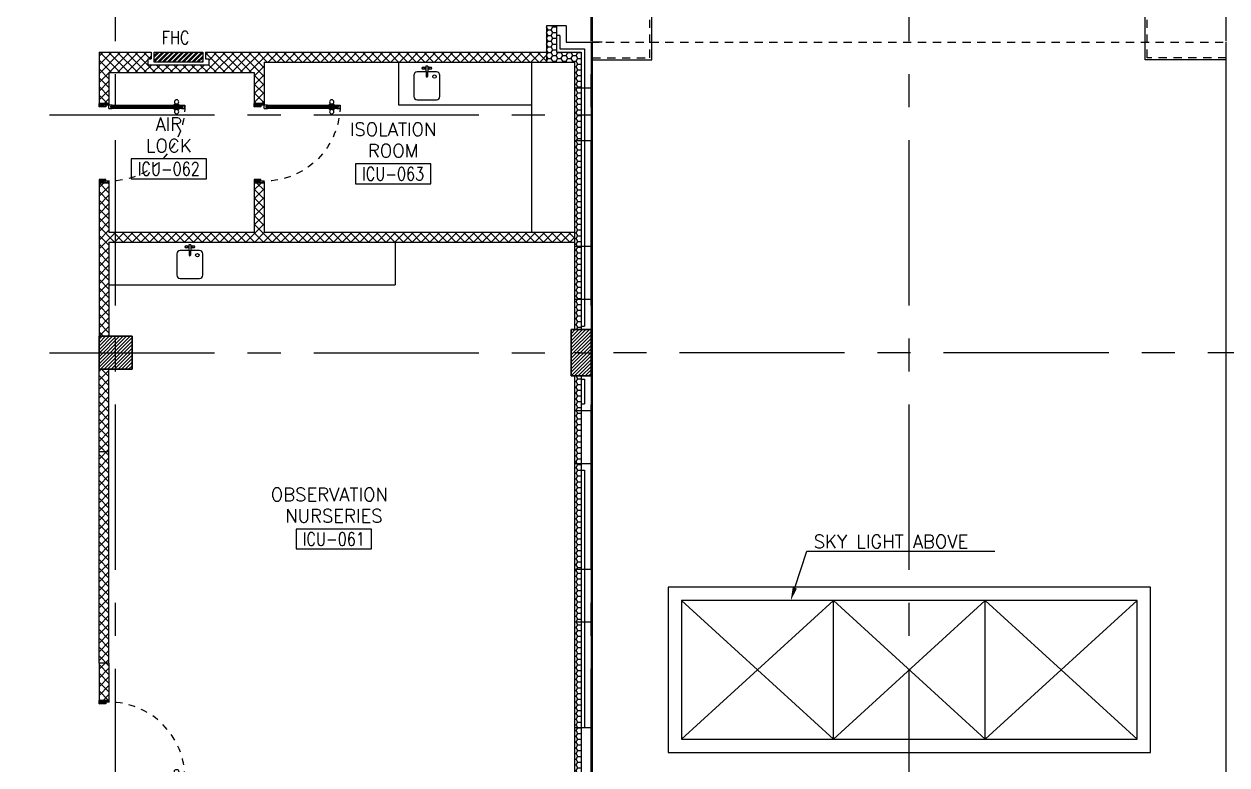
# Model space of a CAD drawing. Extents: x 276011.4 to 276105.3, y 57291.9 to 57371.4.
# Drawn here: x 276044.19 to 276062.41, y 57336.94 to 57348.16 of the extents above; entities that cross this region are included whole.
import ezdxf
from ezdxf.enums import TextEntityAlignment as Align

# ---------------------------------------------------------------- set-up
doc = ezdxf.new("R2010")
doc.units = 0
doc.header["$MEASUREMENT"] = 0
for name, pattern in [('CENTERX2', [4, 2.5, -0.5, 0.5, -0.5]), ('HIDDEN', [0.375, 0.25, -0.125]), ('HIDDEN2', [0.1875, 0.125, -0.0625])]:
    doc.linetypes.add(name, pattern=pattern)
doc.layers.get('0').update_dxf_attribs({"linetype": 'CONTINUOUS'})
for name, color, linetype in [('AXES', 11, 'CENTERX2'), ('COL', 5, 'CONTINUOUS'), ('DOOR', 7, 'CONTINUOUS'), ('FHC', 2, 'CONTINUOUS'), ('HAT', 8, 'CONTINUOUS'), ('HIDDEN', 9, 'HIDDEN2'), ('INSUL', 4, 'CONTINUOUS'), ('NON-MEDICAL', 5, 'CONTINUOUS'), ('RM-BOX', 4, 'CONTINUOUS'), ('RM-IND', 5, 'CONTINUOUS'), ('RM-NAME', 2, 'CONTINUOUS'), ('RM-NO', 2, 'CONTINUOUS'), ('ROOF', 7, 'CONTINUOUS'), ('SkyLight', 7, 'CONTINUOUS'), ('STR', 5, 'CONTINUOUS'), ('WALL', 2, 'CONTINUOUS'), ('WallType', 11, 'CONTINUOUS'), ('WallType2', 3, 'CONTINUOUS'), ('WIN', 3, 'CONTINUOUS')]:
    doc.layers.add(name, color=color, linetype=linetype)
doc.styles.add('ROMANS', font='ROMANS.shx', dxfattribs={"width": 0.6})
pattern_1 = [(45, (0, 0), (-0.066291260736, 0.066291260736), []), (135, (0, 0), (-0.066291260736, -0.066291260736), [])]
pattern_2 = [(0, (0, 0), (0.075, 0.04330127), [0.05, -0.1]), (120, (0, 0), (-0.074999999836, 0.043301270284), [0.05, -0.1]), (60, (0, 0), (1.64e-10, 0.086602540284), [-0.1, 0.05])]

# ---------------------------------------------------------------- blocks, each defined once
blk = doc.blocks.new('*X17')
at = {"color": 0}
for p, q in [((84179, 162721), (84648, 163190)), ((84179, 162774), (84595, 163190)), ((84179, 162827), (84542, 163190)), ((84179, 162880), (84489, 163190)), ((84179, 162933), (84436, 163190)), ((84179, 162986), (84383, 163190)), ((84179, 163039), (84330, 163190)), ((84179, 163092), (84277, 163190)), ((84179, 163145), (84224, 163190)), ((84201, 162690), (84679, 163168)), ((84254, 162690), (84679, 163115)), ((84307, 162690), (84679, 163062)), ((84360, 162690), (84679, 163009)), ((84413, 162690), (84679, 162956)), ((84466, 162690), (84679, 162903)), ((84519, 162690), (84679, 162850)), ((84572, 162690), (84679, 162797)), ((84625, 162690), (84679, 162744))]:
    blk.add_line(p, q, dxfattribs=at)
blk = doc.blocks.new('COL50')
at = {"layer": 'COL'}
blk.add_lwpolyline([(-250, 250), (-250, -250), (250, -250), (250, 250)], close=True, dxfattribs=at)
blk = doc.blocks.new('RM1')
at = {"layer": 'RM-BOX'}
blk.add_lwpolyline([(570, -200), (-570, -200), (-570, -500), (570, -500)], close=True, dxfattribs=at)
at = {"layer": 'RM-NAME', "style": 'ROMANS'}
for tag, p in [('ROOMNAME1', (0, 324)), ('ROOMNAME2', (0, 0))]:
    blk.add_attdef(tag, text='', height=200, dxfattribs=at).set_placement(p, align=Align.MIDDLE)
at = {"layer": 'RM-NO', "style": 'ROMANS', "width": 0.8}
blk.add_attdef('ROOMNO', text='', height=200, dxfattribs=at).set_placement((0, -350), align=Align.MIDDLE)
blk = doc.blocks.new('C11')
at = {"layer": 'HAT'}
h = blk.add_hatch(dxfattribs=at)
h.set_pattern_fill('ANSI31', color=256, scale=300, style=0)
h.set_pattern_definition([(45, (-248556.182, -75061.005), (-26.5165043, 26.5165043), [])])
h.paths.add_polyline_path([(300, 700), (0, 700), (0, 350), (300, 350)])
h.paths.add_polyline_path([(300, 350), (0, 350), (0, 0), (300, 0)])
at = {"layer": 'COL'}
blk.add_lwpolyline([(300, 700), (300, 0), (0, 0), (0, 700)], close=True, dxfattribs=at)
blk = doc.blocks.new('DOOR100')
at = {"layer": 'DOOR', "color": 0, "linetype": 'ByBlock'}
for p, q in [((-25, 1300), (-75, 1300)), ((-75, 1300), (-25, 1300)), ((-75, 1250), (-75, 1300)), ((-25, 1250), (-25, 1300)), ((-82, 1205), (-91, 1205)), ((-91, 1205), (-91, 1140)), ((-82, 1140), (-91, 1140)), ((-75, 1218), (-82, 1218)), ((-82, 1128), (-82, 1218)), ((-82, 1205), (-82, 1140)), ((-75, 1128), (-82, 1128)), ((-58, 1250), (-75, 1250)), ((-42, 1270), (-58, 1270)), ((-58, 1250), (-58, 1270)), ((-42, 1250), (-42, 1270)), ((-25, 1250), (-42, 1250)), ((-25, 1218), (-18, 1218)), ((-25, 1128), (-18, 1128)), ((-18, 1128), (-18, 1218)), ((-18, 1205), (-9, 1205)), ((-18, 1205), (-18, 1140)), ((-18, 1140), (-9, 1140)), ((-9, 1205), (-9, 1140)), ((-75, 200), (-58, 200)), ((-75, 150), (-75, 200)), ((-58, 200), (-58, 180)), ((-42, 200), (-25, 200)), ((-42, 180), (-42, 200)), ((-25, 200), (-25, 150)), ((-1200, 0), (-1200, 150)), ((-1200, 150), (-1175, 150)), ((-1200, 150), (-1200, 0)), ((-1150, 0), (-1200, 0)), ((-1175, 150), (-1175, 100)), ((-1175, 100), (-1150, 100)), ((-1150, 100), (-1150, 0)), ((-75, 150), (-25, 150)), ((-58, 180), (-42, 180)), ((-50, 100), (-50, 0)), ((-25, 100), (-50, 100)), ((-50, 0), (0, 0)), ((0, 150), (-25, 150)), ((-25, 150), (-25, 100)), ((0, 150), (0, 0))]:
    blk.add_line(p, q, dxfattribs=at)
at = {"layer": 'DOOR', "linetype": 'ByBlock'}
for p, q in [((-75, 1250), (-75, 200)), ((-58, 200), (-58, 1250)), ((-42, 200), (-42, 1250)), ((-25, 200), (-25, 1250)), ((0, 0), (0, 150))]:
    blk.add_line(p, q, dxfattribs=at)
at = {"layer": 'DOOR', "color": 9, "linetype": 'ByBlock'}
for p, q in [((-1150, 0), (-1200, 114)), ((-1150, 0), (-1200, 40)), ((-1150, 0), (-1163, 100)), ((-50, 0), (0, 114)), ((-50, 0), (-37, 100)), ((-50, 0), (0, 40))]:
    blk.add_line(p, q, dxfattribs=at)
at = {"layer": 'DOOR', "color": 0, "linetype": 'ByBlock'}
for centre in [(-124, 1173), (24, 1173)]:
    blk.add_circle(centre, 32.4, dxfattribs=at)
at = {"layer": 'DOOR', "linetype": 'HIDDEN', "ltscale": 0.5}
blk.add_arc((-25, 150), 1150, 90, 180.0001, dxfattribs=at)
at = {"layer": 'DOOR', "color": 9, "linetype": 'ByBlock'}
for centre, radius, start, end in [((-1150, 0), 154, 103.7142, 108.8947), ((-1150, 0), 134, 100.72, 111.8402), ((-1150, 0), 94.4, 90, 121.9818), ((-1150, 0), 74.4, 90, 132.2236), ((-1150, 0), 54.4, 90, 156.7926), ((-1150, 0), 34.4, 90, 180), ((-1150, 0), 14.4, 90, 180), ((-50, 0), 94.4, 58.0182, 90), ((-50, 0), 74.4, 47.7764, 90), ((-50, 0), 54.4, 23.2074, 90), ((-50, 0), 34.4, 0, 90), ((-50, 0), 14.4, 0, 90), ((-50, 0), 134, 68.1598, 79.28), ((-50, 0), 114, 64.0838, 77.3774), ((-50, 0), 154, 71.1053, 76.2858)]:
    blk.add_arc(centre, radius, start, end, dxfattribs=at)

msp = doc.modelspace()

# ---------------------------------------------------------------- hatches: boundary and pattern name
at = {"layer": 'FHC', "linetype": 'ByBlock', "ltscale": 0.3}
h = msp.add_hatch(dxfattribs=at)
h.set_pattern_fill('ANSI32', color=11, scale=0.14, style=0)
h.set_pattern_definition([(45, (275860.402275, 57322.7401), (-0.037123106, 0.037123106), []), (45, (275860.427024, 57322.7401), (-0.037123106, 0.037123106), [])])
h.paths.add_polyline_path([(276046.8952, 57347.5809), (276046.8952, 57347.7329), (276046.1592, 57347.7329), (276046.1592, 57347.5809)])
h.paths.add_polyline_path([(276045.9891, 57347.244), (276045.9891, 57347.5807), (276046.1991, 57347.5807), (276046.1991, 57347.244)], flags=9)
at = {"layer": 'WallType', "linetype": 'ByBlock', "ltscale": 0.3}
h = msp.add_hatch(dxfattribs=at)
h.set_pattern_fill('ANSI37', color=256, scale=0.75, style=0)
h.set_pattern_definition(pattern_1)
h.paths.add_polyline_path([(276052.1005, 57347.7329), (276046.9355, 57347.7329), (276046.9355, 57347.6329), (276046.9855, 57347.6329), (276046.9855, 57347.5429), (276046.0655, 57347.5429), (276046.0655, 57347.6329), (276046.1155, 57347.6329), (276046.1155, 57347.7329), (276045.5755, 57347.7329), (276045.5755, 57347.4229), (276047.6755, 57347.4229), (276047.6755, 57346.9454), (276047.8255, 57346.9454), (276047.8255, 57347.5829), (276052.1005, 57347.5829)])
h.paths.add_polyline_path([(276045.5755, 57347.7329), (276045.3255, 57347.7329), (276045.3255, 57346.9554), (276045.4755, 57346.9554), (276045.4755, 57347.4229), (276045.5755, 57347.4229)])
h = msp.add_hatch(dxfattribs=at)
h.set_pattern_fill('ANSI37', color=256, scale=0.75, style=0)
h.set_pattern_definition(pattern_1)
h.paths.add_polyline_path([(276052.5255, 57345.0079), (276047.8255, 57345.0079), (276047.8255, 57345.7554), (276047.6755, 57345.7554), (276047.6755, 57345.0079), (276045.5755, 57345.0079), (276045.5755, 57344.8579), (276052.5255, 57344.8579)])
h.paths.add_polyline_path([(276045.5755, 57345.0079), (276045.4755, 57345.0079), (276045.4755, 57345.7554), (276045.3255, 57345.7554), (276045.3255, 57344.8579), (276045.3255, 57343.4329), (276045.4755, 57343.4329), (276045.4755, 57344.8579), (276045.5755, 57344.8579)])
h = msp.add_hatch(dxfattribs=at)
h.set_pattern_fill('ANSI37', color=256, scale=0.75, style=0)
h.set_pattern_definition(pattern_1)
h.paths.add_polyline_path([(276045.4755, 57342.9329), (276045.3255, 57342.9329), (276045.3255, 57341.6829), (276045.4755, 57341.6829)])
h.paths.add_polyline_path([(276045.4755, 57341.6829), (276045.3255, 57341.6829), (276045.3255, 57338.4829), (276045.4755, 57338.4829)])
h.paths.add_polyline_path([(276045.4755, 57338.4829), (276045.3255, 57338.4829), (276045.3255, 57337.9204), (276045.4755, 57337.9204)])
at = {"layer": 'WallType2', "linetype": 'ByBlock', "ltscale": 0.3}
h = msp.add_hatch(dxfattribs=at)
h.set_pattern_fill('HONEY', color=256, scale=0.4, style=0)
h.set_pattern_definition(pattern_2)
h.paths.add_polyline_path([(276052.6255, 57347.7329), (276052.2505, 57347.7329), (276052.2505, 57348.1329), (276052.1005, 57348.1329), (276052.1005, 57347.5829), (276052.5255, 57347.5829), (276052.5255, 57347.195), (276052.6255, 57347.195)])
h = msp.add_hatch(dxfattribs=at)
h.set_pattern_fill('HONEY', color=256, scale=0.4, style=0)
h.set_pattern_definition(pattern_2)
h.paths.add_polyline_path([(276052.5255, 57347.195), (276052.5255, 57346.7829), (276052.6255, 57346.7829), (276052.6255, 57347.195)])
h.paths.add_polyline_path([(276052.6255, 57346.395), (276052.6255, 57346.7829), (276052.5255, 57346.7829), (276052.5255, 57346.395)])
h = msp.add_hatch(dxfattribs=at)
h.set_pattern_fill('HONEY', color=256, scale=0.4, style=0)
h.set_pattern_definition(pattern_2)
h.paths.add_polyline_path([(276052.6255, 57346.395), (276052.5255, 57346.395), (276052.5255, 57344.8579), (276052.5255, 57344.795), (276052.6255, 57344.795)])
h.paths.add_polyline_path([(276052.6255, 57344.795), (276052.5255, 57344.795), (276052.5255, 57343.995), (276052.6255, 57343.995)])
h = msp.add_hatch(dxfattribs=at)
h.set_pattern_fill('HONEY', color=256, scale=0.4, style=0)
h.set_pattern_definition(pattern_2)
h.paths.add_polyline_path([(276052.6255, 57343.995), (276052.5255, 57343.995), (276052.5255, 57343.5329), (276052.6255, 57343.5329)])
h = msp.add_hatch(dxfattribs=at)
h.set_pattern_fill('HONEY', color=256, scale=0.4, style=0)
h.set_pattern_definition(pattern_2)
h.paths.add_polyline_path([(276052.6255, 57342.8329), (276052.5255, 57342.8329), (276052.5255, 57342.3079), (276052.6255, 57342.3079)])
h = msp.add_hatch(dxfattribs=at)
h.set_pattern_fill('HONEY', color=256, scale=0.4, style=0)
h.set_pattern_definition(pattern_2)
h.paths.add_polyline_path([(276052.6255, 57342.3079), (276052.5255, 57342.3079), (276052.5255, 57341.5079), (276052.6255, 57341.5079)])
h = msp.add_hatch(dxfattribs=at)
h.set_pattern_fill('HONEY', color=256, scale=0.4, style=0)
h.set_pattern_definition(pattern_2)
h.paths.add_polyline_path([(276052.6255, 57341.5079), (276052.5255, 57341.5079), (276052.5255, 57339.9079), (276052.6255, 57339.9079)])
h = msp.add_hatch(dxfattribs=at)
h.set_pattern_fill('HONEY', color=256, scale=0.4, style=0)
h.set_pattern_definition(pattern_2)
h.paths.add_polyline_path([(276052.6255, 57339.9079), (276052.5255, 57339.9079), (276052.5255, 57339.1079), (276052.6255, 57339.1079)])
h = msp.add_hatch(dxfattribs=at)
h.set_pattern_fill('HONEY', color=256, scale=0.4, style=0)
h.set_pattern_definition(pattern_2)
h.paths.add_polyline_path([(276052.6255, 57339.1079), (276052.5255, 57339.1079), (276052.5255, 57337.5079), (276052.6255, 57337.5079)])
h.paths.add_polyline_path([(276052.6255, 57337.5079), (276052.5255, 57337.5079), (276052.5255, 57336.7079), (276052.6255, 57336.7079)])
h.paths.add_polyline_path([(276052.6255, 57336.7079), (276052.5255, 57336.7079), (276052.5255, 57336.3329), (276052.6255, 57336.3329)])

# ---------------------------------------------------------------- linework, layer by layer
at = {"layer": 'AXES'}
for p, q in [((276057.5955, 57291.8986), (276057.5955, 57370.7113)), ((276052.7755, 57291.8986), (276052.7755, 57370.3613)), ((276052.7955, 57291.8986), (276052.7955, 57370.3613)), ((276062.3955, 57291.8986), (276062.3955, 57370.3613)), ((276045.5755, 57291.8986), (276045.5755, 57352.4829)), ((276036.5755, 57346.7829), (276052.7922, 57346.7829)), ((276036.5755, 57343.1829), (276052.7955, 57343.1829)), ((276104.6155, 57343.1829), (276052.5255, 57343.1829))]:
    msp.add_line(p, q, dxfattribs=at)
at = {"layer": 'FHC', "linetype": 'ByBlock', "ltscale": 0.3}
msp.add_lwpolyline([(276046.1592, 57347.7329), (276046.8952, 57347.7329), (276046.8952, 57347.5809), (276046.1592, 57347.5809)], close=True, dxfattribs=at)
at = {"layer": 'HIDDEN'}
msp.add_line((276052.7755, 57347.8829), (276062.3955, 57347.8829), dxfattribs=at)
at = {"layer": 'INSUL'}
for p, q in [((276052.2505, 57348.1329), (276052.2505, 57347.7329)), ((276052.3005, 57347.9829), (276052.2505, 57347.9829)), ((276052.3005, 57347.9829), (276052.3005, 57347.7829)), ((276052.2505, 57347.7329), (276052.6255, 57347.7329)), ((276052.3005, 57347.7829), (276052.6755, 57347.7829)), ((276052.6255, 57347.7329), (276052.6255, 57343.5329)), ((276052.6755, 57347.7829), (276052.6755, 57343.5829)), ((276052.6255, 57343.5829), (276052.6755, 57343.5829)), ((276052.6255, 57342.8329), (276052.6255, 57342.3079)), ((276052.6255, 57342.7829), (276052.6755, 57342.7829)), ((276052.6755, 57342.7829), (276052.6755, 57342.4079)), ((276052.6255, 57342.4079), (276052.6755, 57342.4079)), ((276052.6255, 57341.5079), (276052.6255, 57337.5079)), ((276052.6255, 57341.4079), (276052.6755, 57341.4079)), ((276052.6755, 57341.4079), (276052.6755, 57337.5079))]:
    msp.add_line(p, q, dxfattribs=at)
at = {"layer": 'NON-MEDICAL'}
for p, q in [((276049.8617, 57347.5848), (276049.8617, 57346.9348)), ((276051.8755, 57347.5848), (276051.8755, 57345.0098)), ((276051.8755, 57347.5848), (276051.8755, 57346.9348)), ((276050.0941, 57347.3825), (276050.0941, 57347.0614)), ((276050.2804, 57347.4324), (276050.144, 57347.4324)), ((276050.2744, 57347.5206), (276050.2804, 57347.3653)), ((276050.3065, 57347.5206), (276050.2744, 57347.5206)), ((276050.3065, 57347.5206), (276050.3004, 57347.3653)), ((276050.4369, 57347.4324), (276050.3004, 57347.4324)), ((276050.4868, 57347.0614), (276050.4868, 57347.3825)), ((276050.144, 57347.0115), (276050.4369, 57347.0115)), ((276049.8617, 57346.9348), (276051.8755, 57346.9348)), ((276046.6832, 57344.8168), (276046.6892, 57344.6615)), ((276046.7152, 57344.8168), (276046.6832, 57344.8168)), ((276046.7152, 57344.8168), (276046.7092, 57344.6615)), ((276049.8102, 57344.8598), (276049.8102, 57344.2098)), ((276046.5029, 57344.6787), (276046.5029, 57344.3576)), ((276046.6892, 57344.7286), (276046.5527, 57344.7286)), ((276046.8457, 57344.7286), (276046.7092, 57344.7286)), ((276046.8955, 57344.3576), (276046.8955, 57344.6787)), ((276046.5527, 57344.3078), (276046.8457, 57344.3078)), ((276045.4755, 57344.2098), (276049.8102, 57344.2098))]:
    msp.add_line(p, q, dxfattribs=at)
for centre, radius in [((276050.2407, 57347.4895), 0.0217), ((276050.2407, 57347.4895), 0.014), ((276050.3402, 57347.4895), 0.0217), ((276050.3402, 57347.4895), 0.014), ((276050.4049, 57347.3629), 0.0255), ((276046.6494, 57344.7857), 0.0217), ((276046.6494, 57344.7857), 0.014), ((276046.749, 57344.7857), 0.0217), ((276046.749, 57344.7857), 0.014), ((276046.8137, 57344.6592), 0.0255)]:
    msp.add_circle(centre, radius, dxfattribs=at)
for centre, radius, start, end in [((276050.144, 57347.3825), 0.0499, 90, 180), ((276050.2904, 57347.3653), 0.00997, 180, 0), ((276050.4369, 57347.3825), 0.0499, 0, 90), ((276050.144, 57347.0614), 0.0499, 180, 270), ((276050.4369, 57347.0614), 0.0499, 270, 0), ((276046.5527, 57344.6787), 0.0499, 90, 180), ((276046.6992, 57344.6615), 0.00997, 180, 0), ((276046.8457, 57344.6787), 0.0499, 0, 90), ((276046.5527, 57344.3576), 0.0499, 180, 270), ((276046.8457, 57344.3576), 0.0499, 270, 0)]:
    msp.add_arc(centre, radius, start, end, dxfattribs=at)
at = {"layer": 'RM-IND'}
for p, q in [((276055.8617, 57339.6229), (276056.0446, 57340.1795)), ((276056.0446, 57340.1795), (276058.8887, 57340.1795))]:
    msp.add_line(p, q, dxfattribs=at)
msp.add_solid([(276055.8934, 57339.6125), (276055.83, 57339.6333), (276055.7992, 57339.4329)], dxfattribs=at)
at = {"layer": 'ROOF'}
for p, q in [((276052.7955, 57336.2329), (276052.7955, 57347.8829)), ((276052.9455, 57347.8829), (276052.7955, 57347.8829)), ((276062.3955, 57336.2329), (276062.3955, 57347.8829))]:
    msp.add_line(p, q, dxfattribs=at)
at = {"layer": 'SkyLight'}
for p, q in [((276056.4455, 57339.4329), (276054.1455, 57337.3329)), ((276054.1455, 57339.4329), (276056.4455, 57337.3329)), ((276058.7455, 57337.3329), (276056.4455, 57339.4329)), ((276056.4455, 57337.3329), (276058.7455, 57339.4329)), ((276056.4455, 57337.3329), (276056.4455, 57339.4329)), ((276056.4455, 57337.3329), (276056.4455, 57339.4329)), ((276061.0455, 57339.4329), (276058.7455, 57337.3329)), ((276058.7455, 57339.4329), (276061.0455, 57337.3329)), ((276058.7455, 57337.3329), (276058.7455, 57339.4329)), ((276058.7455, 57337.3329), (276058.7455, 57339.4329))]:
    msp.add_line(p, q, dxfattribs=at)
for points in [[(276061.2455, 57339.6329), (276053.9455, 57339.6329), (276053.9455, 57337.1329), (276061.2455, 57337.1329)], [(276061.0455, 57339.4329), (276054.1455, 57339.4329), (276054.1455, 57337.3329), (276061.0455, 57337.3329)]]:
    msp.add_lwpolyline(points, close=True, dxfattribs=at)
at = {"layer": 'STR'}
for points in [[(276052.7955, 57347.6188), (276053.6955, 57347.6188), (276053.6955, 57350.2538), (276052.7955, 57350.2538)], [(276062.3955, 57347.6188), (276061.1655, 57347.6188), (276061.1655, 57350.2538), (276062.3955, 57350.2538)]]:
    msp.add_lwpolyline(points, dxfattribs=at)
at = {"layer": 'STR', "linetype": 'HIDDEN2'}
for points in [[(276052.7955, 57347.6488), (276053.6655, 57347.6488), (276053.6655, 57350.2238), (276052.7955, 57350.2238)], [(276062.3955, 57347.6488), (276061.1955, 57347.6488), (276061.1955, 57350.2238), (276062.3955, 57350.2238)]]:
    msp.add_lwpolyline(points, dxfattribs=at)
at = {"layer": 'WALL'}
for p, q in [((276052.1005, 57348.1329), (276052.1005, 57347.5829)), ((276052.4005, 57348.1329), (276052.1005, 57348.1329)), ((276052.4005, 57348.1329), (276052.4005, 57347.8829)), ((276046.1155, 57347.7329), (276046.1155, 57347.6329)), ((276046.9355, 57347.7329), (276046.9355, 57347.6329)), ((276052.4005, 57347.8829), (276052.7755, 57347.8829)), ((276046.0655, 57347.6329), (276046.0655, 57347.5429)), ((276046.0655, 57347.6329), (276046.1155, 57347.6329)), ((276046.0655, 57347.5429), (276046.9855, 57347.5429)), ((276046.9855, 57347.6329), (276046.9855, 57347.5429)), ((276045.3255, 57344.8579), (276045.3255, 57343.4329)), ((276045.4755, 57344.8579), (276045.4755, 57343.4329)), ((276045.3255, 57341.6829), (276045.3255, 57342.9329)), ((276045.4755, 57341.6829), (276045.4755, 57342.9329)), ((276045.4755, 57341.6829), (276045.3255, 57341.6829))]:
    msp.add_line(p, q, dxfattribs=at)
at = {"layer": 'WALL', "linetype": 'ByBlock'}
for p, q in [((276045.3255, 57347.7329), (276045.3255, 57346.9554)), ((276045.3255, 57347.7329), (276046.1155, 57347.7329)), ((276046.9355, 57347.7329), (276052.1005, 57347.7329)), ((276052.7755, 57347.8829), (276052.7755, 57347.195)), ((276046.9355, 57347.6329), (276046.9855, 57347.6329)), ((276047.8255, 57347.5829), (276047.8255, 57346.9454)), ((276047.8255, 57347.5829), (276052.5255, 57347.5829)), ((276052.5255, 57347.5829), (276052.5255, 57347.195)), ((276045.4755, 57347.4229), (276045.4755, 57346.9554)), ((276045.4755, 57347.4229), (276047.6755, 57347.4229)), ((276047.6755, 57347.4229), (276047.6755, 57346.9454)), ((276052.5255, 57347.195), (276052.7755, 57347.195)), ((276045.4755, 57346.9554), (276045.3255, 57346.9554)), ((276047.6755, 57346.9454), (276047.8255, 57346.9454)), ((276052.5255, 57346.395), (276052.7755, 57346.395)), ((276052.5255, 57346.395), (276052.5255, 57344.8579)), ((276052.7755, 57346.395), (276052.7755, 57344.795)), ((276045.3255, 57345.7554), (276045.3255, 57344.8579)), ((276045.3255, 57345.7554), (276045.4755, 57345.7554)), ((276045.4755, 57345.7554), (276045.4755, 57345.0079)), ((276047.6755, 57345.7554), (276047.8255, 57345.7554)), ((276047.6755, 57345.7554), (276047.6755, 57345.0079)), ((276047.8255, 57345.7554), (276047.8255, 57345.0079)), ((276045.4755, 57345.0079), (276047.6755, 57345.0079)), ((276047.8255, 57345.0079), (276052.5255, 57345.0079)), ((276045.4755, 57344.8579), (276052.5255, 57344.8579)), ((276052.5255, 57344.8579), (276052.5255, 57344.795)), ((276052.5255, 57344.795), (276052.7755, 57344.795)), ((276052.5255, 57343.995), (276052.7755, 57343.995)), ((276052.5255, 57343.995), (276052.5255, 57343.5329)), ((276052.7755, 57343.995), (276052.7755, 57342.3079)), ((276045.3255, 57343.4329), (276045.3255, 57342.9329)), ((276045.4755, 57343.4329), (276045.4755, 57343.4325)), ((276052.5255, 57342.8329), (276052.5255, 57342.3079)), ((276052.5255, 57342.3079), (276052.7755, 57342.3079)), ((276052.5255, 57341.5079), (276052.5255, 57339.9079)), ((276052.5255, 57341.5079), (276052.7755, 57341.5079)), ((276052.7755, 57341.5079), (276052.7755, 57339.9079)), ((276052.5255, 57339.9079), (276052.7755, 57339.9079)), ((276052.5255, 57339.1079), (276052.7755, 57339.1079)), ((276052.5255, 57339.1079), (276052.5255, 57337.5079)), ((276052.7755, 57339.1079), (276052.7755, 57337.5079)), ((276045.4755, 57338.4829), (276045.3255, 57338.4829)), ((276045.3255, 57338.4829), (276045.3255, 57337.9204)), ((276045.4755, 57338.4829), (276045.4755, 57337.9204)), ((276045.4755, 57337.9204), (276045.3255, 57337.9204)), ((276052.5255, 57337.5079), (276052.7755, 57337.5079))]:
    msp.add_line(p, q, dxfattribs=at)
at = {"layer": 'WALL', "linetype": 'ByBlock', "ltscale": 0.3}
for points in [[(276052.4755, 57342.8329), (276052.7755, 57342.8329), (276052.7755, 57343.5329), (276052.4755, 57343.5329)], [(276045.8255, 57342.9329), (276045.3255, 57342.9329), (276045.3255, 57343.4329), (276045.8255, 57343.4329)]]:
    msp.add_lwpolyline(points, close=True, dxfattribs=at)
at = {"layer": 'WIN'}
for p, q in [((276052.5255, 57347.195), (276052.5255, 57346.395)), ((276052.7755, 57347.195), (276052.7755, 57346.395)), ((276052.5255, 57344.795), (276052.5255, 57343.995)), ((276052.6255, 57344.795), (276052.6255, 57343.995)), ((276052.7755, 57344.795), (276052.7755, 57343.995)), ((276052.5255, 57342.3079), (276052.5255, 57341.5079)), ((276052.6255, 57342.3079), (276052.6255, 57341.5079)), ((276052.7755, 57342.3079), (276052.7755, 57341.5079)), ((276052.5255, 57339.9079), (276052.5255, 57339.1079)), ((276052.6255, 57339.9079), (276052.6255, 57339.1079)), ((276052.7755, 57339.9079), (276052.7755, 57339.1079)), ((276052.5255, 57337.5079), (276052.5255, 57336.7079)), ((276052.6255, 57337.5079), (276052.6255, 57336.7079)), ((276052.7755, 57337.5079), (276052.7755, 57336.7079))]:
    msp.add_line(p, q, dxfattribs=at)
at = {"layer": 'WIN', "linetype": 'ByBlock'}
for p, q in [((276045.3255, 57338.4829), (276045.3255, 57341.6829)), ((276045.4755, 57338.4829), (276045.4755, 57341.6829))]:
    msp.add_line(p, q, dxfattribs=at)

# ---------------------------------------------------------------- block references
at = {"layer": 'COL', "linetype": 'ByBlock', "xscale": 0.001, "yscale": 0.001, "zscale": 0.001}
msp.add_blockref('C11', (276052.4755, 57342.8329), dxfattribs=at)
at = {"layer": 'COL', "xscale": 0.001, "yscale": 0.001, "zscale": 0.001}
msp.add_blockref('COL50', (276045.5755, 57343.1829), dxfattribs=at)
at = {"layer": 'DOOR', "yscale": 0.001, "zscale": 0.001, "rotation": 270}
for p, xscale in [((276045.3255, 57346.9554), -0.001), ((276047.6755, 57346.9554), -0.001), ((276045.3255, 57336.7204), 0.001)]:
    msp.add_blockref('DOOR100', p, dxfattribs=dict(at, xscale=xscale))
at = {"layer": 'HAT', "xscale": 0.001, "yscale": 0.001, "zscale": 0.001}
msp.add_blockref('*X17', (275961.1463, 57180.2432), dxfattribs=at)
at = {"layer": 'RM-NAME', "xscale": 0.001, "yscale": 0.001, "zscale": 0.001}
for p, values in [((276046.3812, 57346.3176), {'ROOMNO': 'ICU-062', 'ROOMNAME2': 'LOCK', 'ROOMNAME1': 'AIR'}), ((276049.7784, 57346.241), {'ROOMNO': 'ICU-063', 'ROOMNAME2': 'ROOM', 'ROOMNAME1': 'ISOLATION'}), ((276048.8811, 57340.713), {'ROOMNO': 'ICU-061', 'ROOMNAME2': 'NURSERIES', 'ROOMNAME1': ' OBSERVATION  '})]:
    msp.add_blockref('RM1', p, dxfattribs=at).add_auto_attribs(values)

# ---------------------------------------------------------------- texts
at = {"layer": 'FHC', "color": 2, "style": 'ROMANS', "width": 0.8}
msp.add_text('FHC', height=0.2, dxfattribs=at).set_placement((276046.2751, 57347.8526))
at = {"layer": 'RM-NAME', "style": 'ROMANS'}
msp.add_text('SKY LIGHT ABOVE', height=0.2, dxfattribs=at).set_placement((276056.1479, 57340.3249), align=Align.MIDDLE_LEFT)

doc.saveas('drawing.dxf')
